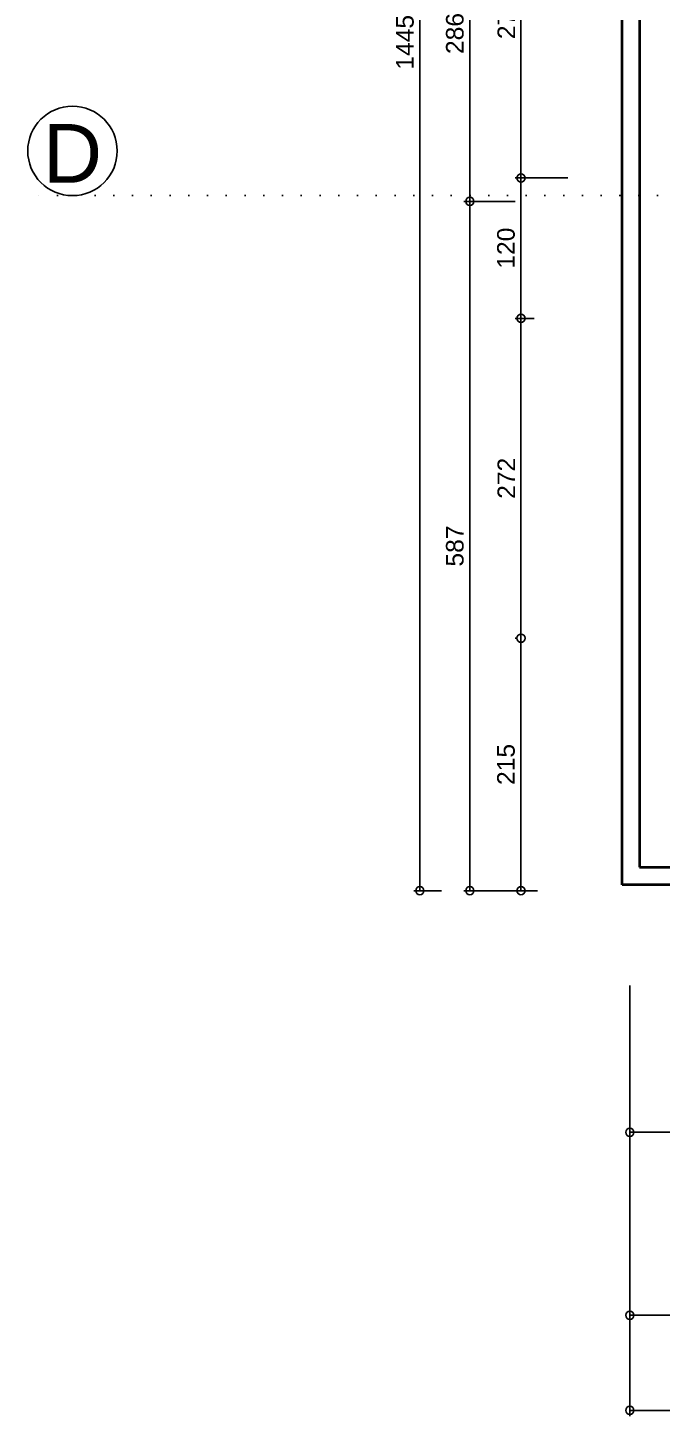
# Model space of a CAD drawing. Header units: millimetres. Extents: x 1398 to 6198, y 867 to 4086.
# Drawn here: x 1479 to 2020, y 1121 to 2303 of the extents above; entities that cross this region are included whole.
import ezdxf

# ---------------------------------------------------------------- set-up
doc = ezdxf.new("R2010")
doc.units = ezdxf.units.MM
doc.linetypes.add('DOT2', pattern=[3.175, 0, -3.175])
doc.layers.add('SEM_AKS', color=161, linetype='Continuous')
doc.layers.add('SEM_DUVAR1', color=136, linetype='Continuous', lineweight=40)
doc.styles.get("Standard").update_dxf_attribs({"font": 'arial.ttf'})
doc.dimstyles.new('1-50-2', dxfattribs={"dimtxt": 15, "dimasz": 7, "dimexe": 5, "dimexo": 5, "dimgap": 5, "dimtad": 1, "dimdec": 0, "dimtxsty": 'Standard', "dimblk": 'ORIGIN', "dimcen": 5, "dimdle": 7, "dimclrd": 256, "dimclre": 256, "dimclrt": 256, "dimadec": 0, "dimazin": 0, "dimtfac": 1, "dimtdec": 0, "dimtix": 1, "dimtmove": 0, "dimatfit": 3, "dimldrblk": 'ORIGIN', "dimfxl": 1, "dimlwd": -1, "dimlwe": -1, "dimarcsym": 0})

# ---------------------------------------------------------------- blocks, each defined once
blk = doc.blocks.new('_Origin')
at = {"color": 0, "linetype": 'ByBlock', "lineweight": -2}
blk.add_line((0, 0), (-1, 0), dxfattribs=at)
blk.add_circle((0, 0), 0.5, dxfattribs=at)
blk = doc.blocks.new('*D96')
at = {"transparency": 16777216}
for p, q in [((1992.3, 1405.1), (1992.3, 1357.7)), ((2348.5, 1405.1), (2348.5, 1357.7)), ((1999.3, 1362.7), (2341.5, 1362.7))]:
    blk.add_line(p, q, dxfattribs=at)
at = {"layer": 'Defpoints', "color": 0, "transparency": 16777216}
for p in [(1992.3, 1410.1), (2348.5, 1410.1), (2348.5, 1362.7)]:
    blk.add_point(p, dxfattribs=at)
at = {"transparency": 16777216, "xscale": 7, "yscale": 7, "zscale": 7, "rotation": 180}
blk.add_blockref('_Origin', (1992.3, 1362.7), dxfattribs=at)
at = {"transparency": 16777216, "xscale": 7, "yscale": 7, "zscale": 7}
blk.add_blockref('_Origin', (2348.5, 1362.7), dxfattribs=at)
at = {"transparency": 16777216, "insert": (2170.4, 1375.3), "char_height": 15, "attachment_point": 5}
blk.add_mtext('356', dxfattribs=at)
blk = doc.blocks.new('*D110')
at = {"transparency": 16777216}
for p, q in [((1992.3, 1487.8), (1992.3, 1120.9)), ((5170.3, 1487.8), (5170.3, 1120.9)), ((5163.3, 1125.9), (1999.3, 1125.9))]:
    blk.add_line(p, q, dxfattribs=at)
at = {"layer": 'Defpoints', "color": 0, "transparency": 16777216}
for p in [(1992.3, 1492.8), (5170.3, 1492.8), (1992.3, 1125.9)]:
    blk.add_point(p, dxfattribs=at)
at = {"transparency": 16777216, "xscale": 7, "yscale": 7, "zscale": 7, "rotation": 180}
blk.add_blockref('_Origin', (1992.3, 1125.9), dxfattribs=at)
at = {"transparency": 16777216, "xscale": 7, "yscale": 7, "zscale": 7}
blk.add_blockref('_Origin', (5170.3, 1125.9), dxfattribs=at)
at = {"transparency": 16777216, "insert": (3581.3, 1138.6), "char_height": 15, "attachment_point": 5}
blk.add_mtext('3178', dxfattribs=at)
blk = doc.blocks.new('*D111')
at = {"transparency": 16777216}
for p, q in [((1992.3, 1261.4), (1992.3, 1201.9)), ((3472.3, 1261.4), (3472.3, 1201.9)), ((1999.3, 1206.9), (3465.3, 1206.9))]:
    blk.add_line(p, q, dxfattribs=at)
at = {"layer": 'Defpoints', "color": 0, "transparency": 16777216}
for p in [(1992.3, 1266.4), (3472.3, 1266.4), (3472.3, 1206.9)]:
    blk.add_point(p, dxfattribs=at)
at = {"transparency": 16777216, "xscale": 7, "yscale": 7, "zscale": 7, "rotation": 180}
blk.add_blockref('_Origin', (1992.3, 1206.9), dxfattribs=at)
at = {"transparency": 16777216, "xscale": 7, "yscale": 7, "zscale": 7}
blk.add_blockref('_Origin', (3472.3, 1206.9), dxfattribs=at)
at = {"transparency": 16777216, "insert": (2732.3, 1219.5), "char_height": 15, "attachment_point": 5}
blk.add_mtext('1480', dxfattribs=at)
blk = doc.blocks.new('*D156')
at = {"transparency": 16777216}
for p, q in [((1899.5, 2439.9), (1899.5, 2182.5)), ((1903.8, 2446.9), (1904.5, 2446.9)), ((1938.8, 2175.5), (1894.5, 2175.5))]:
    blk.add_line(p, q, dxfattribs=at)
at = {"layer": 'Defpoints', "color": 0, "transparency": 16777216}
for p in [(1898.8, 2446.9), (1899.5, 2175.5), (1943.8, 2175.5)]:
    blk.add_point(p, dxfattribs=at)
at = {"transparency": 16777216, "xscale": 7, "yscale": 7, "zscale": 7}
for p, rotation in [((1899.5, 2446.9), 90), ((1899.5, 2175.5), 270)]:
    blk.add_blockref('_Origin', p, dxfattribs=dict(at, rotation=rotation))
at = {"transparency": 16777216, "insert": (1887, 2311.2), "char_height": 15, "attachment_point": 5, "rotation": 90}
blk.add_mtext('271', dxfattribs=at)
blk = doc.blocks.new('*D157')
at = {"transparency": 16777216}
for p, q in [((1939.4, 2175.5), (1894.5, 2175.5)), ((1899.5, 2168.5), (1899.5, 2062.9)), ((1910.8, 2055.9), (1894.5, 2055.9))]:
    blk.add_line(p, q, dxfattribs=at)
at = {"layer": 'Defpoints', "color": 0, "transparency": 16777216}
for p in [(1944.4, 2175.5), (1899.5, 2055.9), (1915.8, 2055.9)]:
    blk.add_point(p, dxfattribs=at)
at = {"transparency": 16777216, "xscale": 7, "yscale": 7, "zscale": 7}
for p, rotation in [((1899.5, 2175.5), 90), ((1899.5, 2055.9), 270)]:
    blk.add_blockref('_Origin', p, dxfattribs=dict(at, rotation=rotation))
at = {"transparency": 16777216, "insert": (1886.8, 2115.7), "char_height": 15, "attachment_point": 5, "rotation": 90}
blk.add_mtext('120', dxfattribs=at)
blk = doc.blocks.new('*D158')
at = {"transparency": 16777216}
for p, q in [((1910.8, 2055.9), (1894.5, 2055.9)), ((1899.5, 2048.9), (1899.5, 1790.5)), ((1896.5, 1783.5), (1894.5, 1783.5))]:
    blk.add_line(p, q, dxfattribs=at)
at = {"layer": 'Defpoints', "color": 0, "transparency": 16777216}
for p in [(1915.8, 2055.9), (1899.5, 1783.5), (1901.5, 1783.5)]:
    blk.add_point(p, dxfattribs=at)
at = {"transparency": 16777216, "xscale": 7, "yscale": 7, "zscale": 7}
for p, rotation in [((1899.5, 2055.9), 90), ((1899.5, 1783.5), 270)]:
    blk.add_blockref('_Origin', p, dxfattribs=dict(at, rotation=rotation))
at = {"transparency": 16777216, "insert": (1887, 1919.7), "char_height": 15, "attachment_point": 5, "rotation": 90}
blk.add_mtext('272', dxfattribs=at)
blk = doc.blocks.new('*D159')
at = {"transparency": 16777216}
for p, q in [((1896.5, 1783.5), (1894.5, 1783.5)), ((1899.5, 1776.5), (1899.5, 1575.5)), ((1913.6, 1568.5), (1894.5, 1568.5))]:
    blk.add_line(p, q, dxfattribs=at)
at = {"layer": 'Defpoints', "color": 0, "transparency": 16777216}
for p in [(1901.5, 1783.5), (1899.5, 1568.5), (1918.6, 1568.5)]:
    blk.add_point(p, dxfattribs=at)
at = {"transparency": 16777216, "xscale": 7, "yscale": 7, "zscale": 7}
for p, rotation in [((1899.5, 1783.5), 90), ((1899.5, 1568.5), 270)]:
    blk.add_blockref('_Origin', p, dxfattribs=dict(at, rotation=rotation))
at = {"transparency": 16777216, "insert": (1886.8, 1676), "char_height": 15, "attachment_point": 5, "rotation": 90}
blk.add_mtext('215', dxfattribs=at)
blk = doc.blocks.new('*D160')
at = {"transparency": 16777216}
for p, q in [((1894.5, 2155.5), (1850.9, 2155.5)), ((1855.9, 1575.5), (1855.9, 2148.5)), ((1894.5, 1568.5), (1850.9, 1568.5))]:
    blk.add_line(p, q, dxfattribs=at)
at = {"layer": 'Defpoints', "color": 0, "transparency": 16777216}
for p in [(1855.9, 2155.5), (1899.5, 2155.5), (1899.5, 1568.5)]:
    blk.add_point(p, dxfattribs=at)
at = {"transparency": 16777216, "xscale": 7, "yscale": 7, "zscale": 7}
for p, rotation in [((1855.9, 2155.5), 90), ((1855.9, 1568.5), 270)]:
    blk.add_blockref('_Origin', p, dxfattribs=dict(at, rotation=rotation))
at = {"transparency": 16777216, "insert": (1843.2, 1862), "char_height": 15, "attachment_point": 5, "rotation": 90}
blk.add_mtext('587', dxfattribs=at)
blk = doc.blocks.new('*D161')
at = {"transparency": 16777216}
for p, q in [((1831.9, 3013.5), (1808.3, 3013.5)), ((1813.3, 1575.5), (1813.3, 3006.5)), ((1831.9, 1568.5), (1808.3, 1568.5))]:
    blk.add_line(p, q, dxfattribs=at)
at = {"layer": 'Defpoints', "color": 0, "transparency": 16777216}
for p in [(1813.3, 3013.5), (1836.9, 3013.5), (1836.9, 1568.5)]:
    blk.add_point(p, dxfattribs=at)
at = {"transparency": 16777216, "xscale": 7, "yscale": 7, "zscale": 7}
for p, rotation in [((1813.3, 3013.5), 90), ((1813.3, 1568.5), 270)]:
    blk.add_blockref('_Origin', p, dxfattribs=dict(at, rotation=rotation))
at = {"transparency": 16777216, "insert": (1800.7, 2291), "char_height": 15, "attachment_point": 5, "rotation": 90}
blk.add_mtext('1445', dxfattribs=at)
blk = doc.blocks.new('*D162')
at = {"transparency": 16777216}
for p, q in [((1854.4, 2441.5), (1850.9, 2441.5)), ((1855.9, 2162.5), (1855.9, 2434.5)), ((1894.5, 2155.5), (1850.9, 2155.5))]:
    blk.add_line(p, q, dxfattribs=at)
at = {"layer": 'Defpoints', "color": 0, "transparency": 16777216}
for p in [(1855.9, 2441.5), (1859.4, 2441.5), (1899.5, 2155.5)]:
    blk.add_point(p, dxfattribs=at)
at = {"transparency": 16777216, "xscale": 7, "yscale": 7, "zscale": 7}
for p, rotation in [((1855.9, 2441.5), 90), ((1855.9, 2155.5), 270)]:
    blk.add_blockref('_Origin', p, dxfattribs=dict(at, rotation=rotation))
at = {"transparency": 16777216, "insert": (1843.2, 2298.5), "char_height": 15, "attachment_point": 5, "rotation": 90}
blk.add_mtext('286', dxfattribs=at)

msp = doc.modelspace()

# ---------------------------------------------------------------- linework, layer by layer
at = {"layer": 'SEM_AKS', "linetype": 'DOT2', "ltscale": 5}
msp.add_line((6121.4, 2160.4), (1479.2, 2160.4), dxfattribs=at)
at = {"layer": 'SEM_AKS', "ltscale": 5}
msp.add_circle((1517.3, 2198.5), 38.1, dxfattribs=at)
at = {"layer": 'SEM_DUVAR1'}
for p, q in [((1985.6, 1573.4), (1985.6, 2938.4)), ((2000.6, 2923.4), (2000.6, 1588.4)), ((2000.6, 1588.4), (2557.6, 1588.4)), ((5067.6, 1573.4), (1985.6, 1573.4))]:
    msp.add_line(p, q, dxfattribs=at)

# ---------------------------------------------------------------- texts
at = {"layer": 'SEM_AKS', "linetype": 'DOT2', "ltscale": 5}
msp.add_text('D', height=50, dxfattribs=at).set_placement((1492.1, 2171.4))

# ---------------------------------------------------------------- dimensions: what is measured, and where the dimension line sits
for base, p1, p2, picture, middle in [((1813.3, 3013.5), (1836.9, 1568.5), (1836.9, 3013.5), '*D161', (1800.7, 2291)), ((1855.9, 2155.5), (1899.5, 1568.5), (1899.5, 2155.5), '*D160', (1843.2, 1862))]:
    dim = msp.add_linear_dim(base=base, p1=p1, p2=p2, angle=90, dimstyle='1-50-2')
    dim.commit()
    dim.dimension.update_dxf_attribs({"geometry": picture, "text_midpoint": middle})
for base, p1, p2, picture, middle in [((1899.5, 2175.5), (1898.8, 2446.9), (1943.8, 2175.5), '*D156', (1887, 2311.2)), ((1855.9, 2441.5), (1899.5, 2155.5), (1859.4, 2441.5), '*D162', (1843.2, 2298.5)), ((1899.5, 2055.9), (1944.4, 2175.5), (1915.8, 2055.9), '*D157', (1886.8, 2115.7)), ((1899.5, 1783.5), (1915.8, 2055.9), (1901.5, 1783.5), '*D158', (1887, 1919.7)), ((1899.5, 1568.5), (1901.5, 1783.5), (1918.6, 1568.5), '*D159', (1886.8, 1676))]:
    dim = msp.add_linear_dim(base=base, p1=p1, p2=p2, angle=90, dimstyle='1-50-2', override={"dimtmove": 1})
    dim.commit()
    dim.dimension.update_dxf_attribs({"geometry": picture, "text_midpoint": middle})
for base, p1, p2, picture, middle in [((1992.3, 1125.9), (5170.3, 1492.8), (1992.3, 1492.8), '*D110', (3581.3, 1138.6)), ((2348.5, 1362.7), (1992.3, 1410.1), (2348.5, 1410.1), '*D96', (2170.4, 1375.3)), ((3472.3, 1206.9), (1992.3, 1266.4), (3472.3, 1266.4), '*D111', (2732.3, 1219.5))]:
    dim = msp.add_linear_dim(base=base, p1=p1, p2=p2, dimstyle='1-50-2')
    dim.commit()
    dim.dimension.update_dxf_attribs({"geometry": picture, "text_midpoint": middle})

doc.saveas('drawing.dxf')
